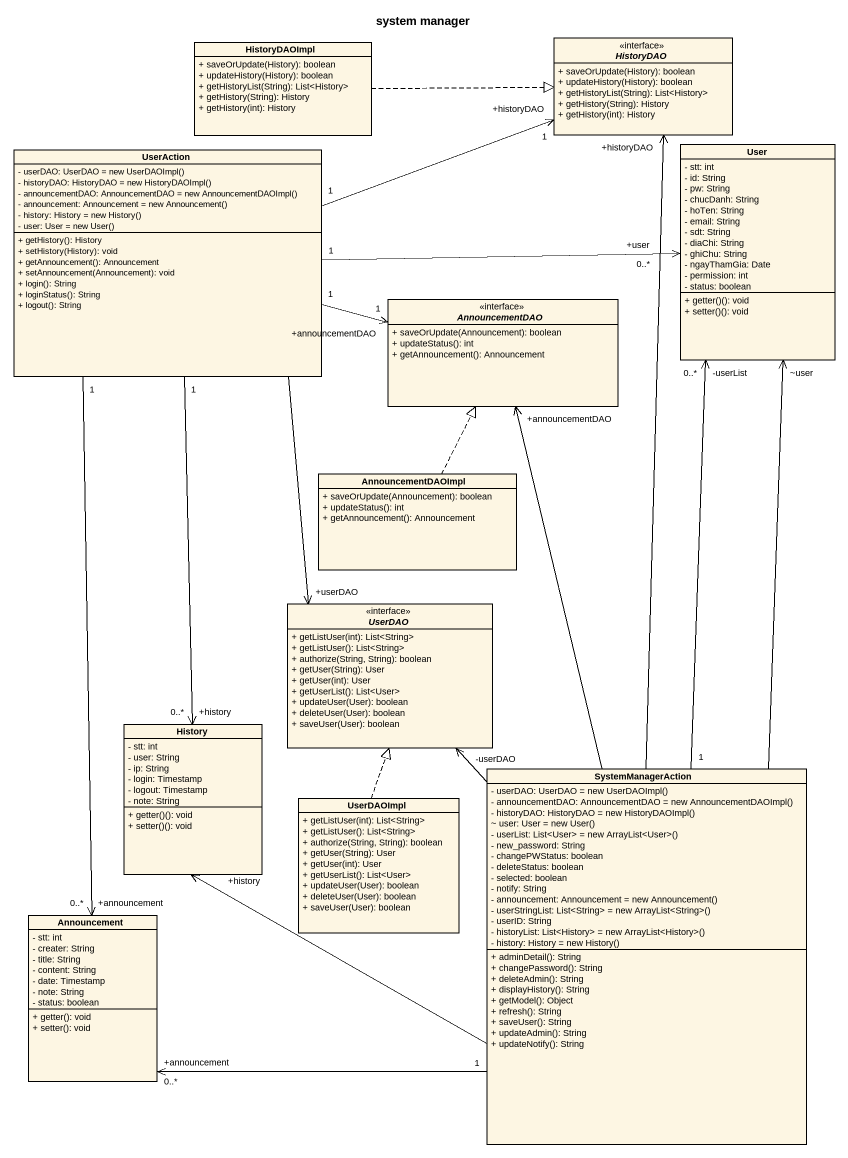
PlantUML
@startuml
title system manager
hide circle
hide empty members
skinparam classAttributeIconSize 0
class HistoryDAOImpl {
  + saveOrUpdate(History): boolean
  + updateHistory(History): boolean
  + getHistoryList(String): List<History>
  + getHistory(String): History
  + getHistory(int): History
}
interface HistoryDAO <<interface>> {
  + saveOrUpdate(History): boolean
  + updateHistory(History): boolean
  + getHistoryList(String): List<History>
  + getHistory(String): History
  + getHistory(int): History
}
class UserAction {
  {field} - userDAO: UserDAO = new UserDAOImpl()
  {field} - historyDAO: HistoryDAO = new HistoryDAOImpl()
  {field} - announcementDAO: AnnouncementDAO = new AnnouncementDAOImpl()
  {field} - announcement: Announcement = new Announcement()
  {field} - history: History = new History()
  {field} - user: User = new User()
  + getHistory(): History
  + setHistory(History): void
  + getAnnouncement(): Announcement
  + setAnnouncement(Announcement): void
  + login(): String
  + loginStatus(): String
  + logout(): String
}
class User {
  - stt: int
  - id: String
  - pw: String
  - chucDanh: String
  - hoTen: String
  - email: String
  - sdt: String
  - diaChi: String
  - ghiChu: String
  - ngayThamGia: Date
  - permission: int
  - status: boolean
  + getter()(): void
  + setter()(): void
}
interface AnnouncementDAO <<interface>> {
  + saveOrUpdate(Announcement): boolean
  + updateStatus(): int
  + getAnnouncement(): Announcement
}
class AnnouncementDAOImpl {
  + saveOrUpdate(Announcement): boolean
  + updateStatus(): int
  + getAnnouncement(): Announcement
}
interface UserDAO <<interface>> {
  + getListUser(int): List<String>
  + getListUser(): List<String>
  + authorize(String, String): boolean
  + getUser(String): User
  + getUser(int): User
  + getUserList(): List<User>
  + updateUser(User): boolean
  + deleteUser(User): boolean
  + saveUser(User): boolean
}
class History {
  - stt: int
  - user: String
  - ip: String
  - login: Timestamp
  - logout: Timestamp
  - note: String
  + getter()(): void
  + setter()(): void
}
class SystemManagerAction {
  {field} - userDAO: UserDAO = new UserDAOImpl()
  {field} - announcementDAO: AnnouncementDAO = new AnnouncementDAOImpl()
  {field} - historyDAO: HistoryDAO = new HistoryDAOImpl()
  {field} ~ user: User = new User()
  {field} - userList: List<User> = new ArrayList<User>()
  - new_password: String
  - changePWStatus: boolean
  - deleteStatus: boolean
  - selected: boolean
  - notify: String
  {field} - announcement: Announcement = new Announcement()
  {field} - userStringList: List<String> = new ArrayList<String>()
  - userID: String
  {field} - historyList: List<History> = new ArrayList<History>()
  {field} - history: History = new History()
  + adminDetail(): String
  + changePassword(): String
  + deleteAdmin(): String
  + displayHistory(): String
  + getModel(): Object
  + refresh(): String
  + saveUser(): String
  + updateAdmin(): String
  + updateNotify(): String
}
class UserDAOImpl {
  + getListUser(int): List<String>
  + getListUser(): List<String>
  + authorize(String, String): boolean
  + getUser(String): User
  + getUser(int): User
  + getUserList(): List<User>
  + updateUser(User): boolean
  + deleteUser(User): boolean
  + saveUser(User): boolean
}
class Announcement {
  - stt: int
  - creater: String
  - title: String
  - content: String
  - date: Timestamp
  - note: String
  - status: boolean
  + getter(): void
  + setter(): void
}
HistoryDAOImpl .right.|> HistoryDAO
UserAction "1" -right-> "+historyDAO\n1" HistoryDAO
UserAction "1" -right-> "+user\n0..*" User
UserAction "1" -right-> "+announcementDAO\n1" AnnouncementDAO
UserAction --> "+userDAO" UserDAO
UserAction "1" --> "+history\n0..*" History
UserAction "1" --> "+announcement\n0..*" Announcement
AnnouncementDAOImpl .up.|> AnnouncementDAO
SystemManagerAction -up-> "+historyDAO" HistoryDAO
SystemManagerAction -up-> "~user" User
SystemManagerAction "1" -up-> "-userList\n0..*" User
SystemManagerAction -up-> "+announcementDAO" AnnouncementDAO
SystemManagerAction -up-> "-userDAO" UserDAO
SystemManagerAction -left-> "+history" History
SystemManagerAction "1" -left-> "+announcement\n0..*" Announcement
UserDAOImpl .up.|> UserDAO
@enduml
